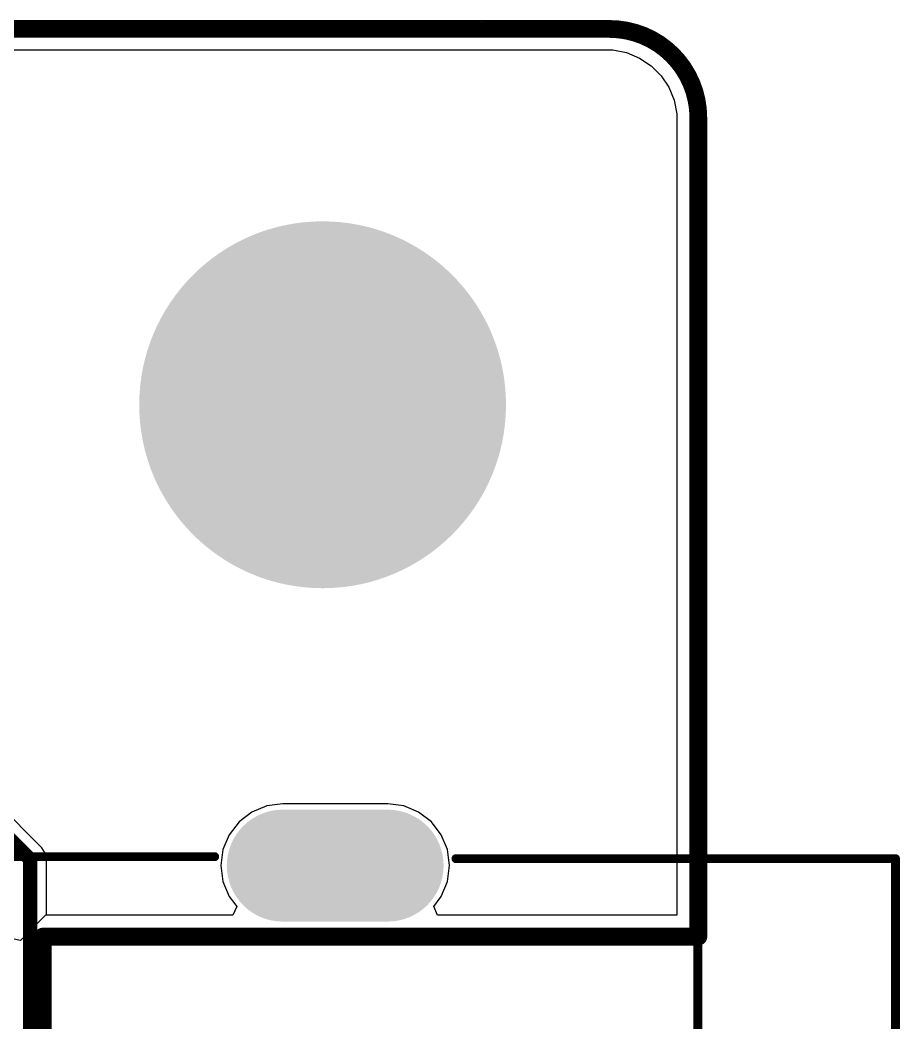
# Model space of a CAD drawing. Header units: inches. Extents: x -3 to 103, y 0 to 40.
# Drawn here: x 90.3 to 102.88, y 25.79 to 40.13 of the extents above; entities that cross this region are included whole.
import ezdxf

# ---------------------------------------------------------------- set-up
doc = ezdxf.new("R2010")
doc.units = ezdxf.units.IN
for name, color, linetype in [('Board Outline', 216, 'Continuous'), ('Bottom Layer', 5, 'Continuous'), ('Bottom Paste', 16, 'Continuous'), ('Bottom Solder', 6, 'Continuous'), ('Mechanical 13', 56, 'Continuous'), ('Multi-Layer', 9, 'Continuous'), ('Pad Holes', 156, 'Continuous'), ('Top Layer', 1, 'Continuous'), ('Top Overlay', 2, 'Continuous'), ('Top Paste', 8, 'Continuous'), ('Top Solder', 216, 'Continuous')]:
    doc.layers.add(name, color=color, linetype=linetype)

# ---------------------------------------------------------------- blocks, each defined once
blk = doc.blocks.new('RC01835_79')
at = {"layer": 'Bottom Layer'}
h = blk.add_hatch(color=5, dxfattribs=at)
edge = h.paths.add_edge_path()
edge.add_arc((-7.999996699999999, 3.0500066), 0.7499985, 180, 360)
edge.add_line((-7.249998199999999, 3.0500066), (-7.249998199999999, 4.550003599999999))
edge.add_arc((-7.999996699999999, 4.550003599999999), 0.7499985, 0, 180)
edge.add_line((-8.7499952, 4.550003599999999), (-8.7499952, 3.0500066))
at = {"layer": 'Bottom Solder'}
h = blk.add_hatch(color=6, dxfattribs=at)
edge = h.paths.add_edge_path()
edge.add_arc((-7.999996699999999, 3.0500066), 0.8000110999999999, 180, 360)
edge.add_line((-7.1999856, 3.0500066), (-7.1999856, 4.550003599999999))
edge.add_arc((-7.999996699999999, 4.550003599999999), 0.8000110999999999, 0, 180)
edge.add_line((-8.8000078, 4.550003599999999), (-8.8000078, 3.0500066))
at = {"layer": 'Multi-Layer'}
h = blk.add_hatch(color=9, dxfattribs=at)
edge = h.paths.add_edge_path()
edge.add_arc((-7.999996699999999, 3.0500066), 0.7499985, 180, 360)
edge.add_line((-7.249998199999999, 3.0500066), (-7.249998199999999, 4.550003599999999))
edge.add_arc((-7.999996699999999, 4.550003599999999), 0.7499985, 0, 180)
edge.add_line((-8.7499952, 4.550003599999999), (-8.7499952, 3.0500066))
at = {"layer": 'Pad Holes'}
h = blk.add_hatch(color=7, dxfattribs=at)
edge = h.paths.add_edge_path()
edge.add_arc((-7.999996699999999, 3.1000065), 0.499999, 180, 360)
edge.add_line((-7.4999977, 3.1000065), (-7.4999977, 4.5000037))
edge.add_arc((-7.999996699999999, 4.5000037), 0.499999, 0, 180)
edge.add_line((-8.4999957, 4.5000037), (-8.4999957, 3.1000065))
at = {"layer": 'Top Layer'}
h = blk.add_hatch(color=1, dxfattribs=at)
edge = h.paths.add_edge_path()
edge.add_arc((-7.999996699999999, 3.0500066), 0.7499985, 180, 360)
edge.add_line((-7.249998199999999, 3.0500066), (-7.249998199999999, 4.550003599999999))
edge.add_arc((-7.999996699999999, 4.550003599999999), 0.7499985, 0, 180)
edge.add_line((-8.7499952, 4.550003599999999), (-8.7499952, 3.0500066))
at = {"layer": 'Top Solder'}
h = blk.add_hatch(color=216, dxfattribs=at)
edge = h.paths.add_edge_path()
edge.add_arc((-7.999996699999999, 3.0500066), 0.8000110999999999, 180, 360)
edge.add_line((-7.1999856, 3.0500066), (-7.1999856, 4.550003599999999))
edge.add_arc((-7.999996699999999, 4.550003599999999), 0.8000110999999999, 0, 180)
edge.add_line((-8.8000078, 4.550003599999999), (-8.8000078, 3.0500066))
at = {"layer": 'Mechanical 13', "const_width": 0.11999976}
for points in [[(-6.9823203, 9.01020042), (-8.1279873, 9.01020042)], [(-6.9849873, -0.37990018), (-6.9849873, 9.01020042)], [(6.9823457, -0.3810127), (-6.98387478, -0.3810127)]]:
    blk.add_lwpolyline(points, dxfattribs=at)
at = {"layer": 'Mechanical 13', "const_width": 0.05999988}
for points in [[(-8.157987239999999, 9.01020042, 1), (-8.09798736, 9.01020042, 1)], [(-7.01498724, 9.01020042, 1), (-6.95498736, 9.01020042, 1)], [(-7.012320239999999, 9.01020042, 1), (-6.95232036, 9.01020042, 1)], [(-7.01498724, -0.37990018, 1), (-6.95498736, -0.37990018, 1)], [(-7.01387472, -0.3810127, 1), (-6.953874839999999, -0.3810127, 1)]]:
    blk.add_lwpolyline(points, format="xyb", close=True, dxfattribs=at)
at = {"layer": 'Top Overlay', "const_width": 0.127}
for points in [[(-8.0999965, 5.5260367), (-8.0999965, 11.8109873)], [(8.100021899999998, 11.8109873), (-8.0999965, 11.8109873)], [(8.1280127, 8.9836879), (-8.0999965, 8.9836879)], [(-8.128, -4.0386), (-8.1280127, 2.0772755)]]:
    blk.add_lwpolyline(points, dxfattribs=at)
at = {"layer": 'Top Overlay', "const_width": 0.0635}
for points in [[(-8.131746499999998, 11.8109873, 1), (-8.0682465, 11.8109873, 1)], [(-8.131746499999998, 11.8109873, 1), (-8.0682465, 11.8109873, 1)], [(-8.131746499999998, 8.9836879, 1), (-8.0682465, 8.9836879, 1)], [(-8.131746499999998, 5.5260367, 1), (-8.0682465, 5.5260367, 1)], [(-8.1597627, 2.0772755, 1), (-8.096262699999999, 2.0772755, 1)]]:
    blk.add_lwpolyline(points, format="xyb", close=True, dxfattribs=at)

msp = doc.modelspace()

# ---------------------------------------------------------------- hatches: boundary and pattern name
at = {"layer": 'Bottom Layer'}
h = msp.add_hatch(color=5, dxfattribs=at)
edge = h.paths.add_edge_path()
edge.add_arc((94.62807338, 34.62805622), 2.50000008, 0, 360)
at = {"layer": 'Bottom Paste'}
h = msp.add_hatch(color=16, dxfattribs=at)
edge = h.paths.add_edge_path()
edge.add_arc((94.62807338, 34.62805622), 2.62202168, 0, 360)
at = {"layer": 'Bottom Solder'}
h = msp.add_hatch(color=6, dxfattribs=at)
edge = h.paths.add_edge_path()
edge.add_arc((94.62807338, 34.62805622), 2.51500132, 0, 360)
at = {"layer": 'Multi-Layer'}
h = msp.add_hatch(color=9, dxfattribs=at)
edge = h.paths.add_edge_path()
edge.add_arc((94.62807338, 34.62805622), 2.50000008, 0, 360)
at = {"layer": 'Pad Holes'}
h = msp.add_hatch(color=7, dxfattribs=at)
edge = h.paths.add_edge_path()
edge.add_arc((94.62807338, 34.62805622), 1.49999954, 0, 360)
at = {"layer": 'Top Layer'}
h = msp.add_hatch(color=1, dxfattribs=at)
edge = h.paths.add_edge_path()
edge.add_arc((94.62807338, 34.62805622), 2.50000008, 0, 360)
at = {"layer": 'Top Paste'}
h = msp.add_hatch(color=8, dxfattribs=at)
edge = h.paths.add_edge_path()
edge.add_arc((94.62807338, 34.62805622), 2.62202168, 0, 360)
at = {"layer": 'Top Solder'}
h = msp.add_hatch(color=216, dxfattribs=at)
edge = h.paths.add_edge_path()
edge.add_arc((94.62807338, 34.62805622), 2.51500132, 0, 360)

# ---------------------------------------------------------------- linework, layer by layer
at = {"layer": 'Board Outline', "const_width": 0.254}
for points in [[(54.87383233999999, 40.00001398), (96.9610837, 40.00001398)], [(96.96110909999999, 40.00002413999999), (98.73002606, 40.00002413999999)], [(100.00003876, 27.0255873), (100.00003876, 38.73002414)], [(90.62718729999999, 27.0255873), (99.9918879, 27.0255873)], [(90.62718729999999, 13.0582543), (90.62718729999999, 27.0255873)], [(99.9918879, 27.0255873), (100.00003876, 27.0255873)]]:
    msp.add_lwpolyline(points, dxfattribs=at)
for points in [[(96.96109894, 40.00001906, -0.198912367379658), (96.9610837, 40.00001398)], [(96.96110909999999, 40.00002413999999, -0.198912367379658), (96.96109894, 40.00001906)], [(98.73002606, 40.00002413999999, -0.4142135623730951), (100.00002606, 38.73002414)]]:
    msp.add_lwpolyline(points, format="xyb", dxfattribs=at)
at = {"layer": 'Board Outline', "const_width": 0.127}
for points in [[(96.89758369999998, 40.00001398, 1), (97.0245837, 40.00001398, 1)], [(96.89758369999998, 40.00001398, 1), (97.0245837, 40.00001398, 1)], [(96.89759894, 40.00001906, 1), (97.02459893999999, 40.00001906, 1)], [(96.89759894, 40.00001906, 1), (97.02459893999999, 40.00001906, 1)], [(96.8976091, 40.00002413999999, 1), (97.02460909999999, 40.00002413999999, 1)], [(96.8976091, 40.00002413999999, 1), (97.02460909999999, 40.00002413999999, 1)], [(98.66652606, 40.00002413999999, 1), (98.79352605999999, 40.00002413999999, 1)], [(98.66652606, 40.00002413999999, 1), (98.79352605999999, 40.00002413999999, 1)], [(99.93652605999999, 38.73002414, 1), (100.06352606, 38.73002414, 1)], [(99.93653875999999, 38.73002414, 1), (100.06353876, 38.73002414, 1)], [(90.5636873, 27.0255873, 1), (90.6906873, 27.0255873, 1)], [(90.5636873, 27.0255873, 1), (90.6906873, 27.0255873, 1)], [(99.92838789999999, 27.0255873, 1), (100.0553879, 27.0255873, 1)], [(99.92838789999999, 27.0255873, 1), (100.0553879, 27.0255873, 1)], [(99.93653875999999, 27.0255873, 1), (100.06353876, 27.0255873, 1)], [(99.93653875999999, 27.0255873, 1), (100.06353876, 27.0255873, 1)]]:
    msp.add_lwpolyline(points, format="xyb", close=True, dxfattribs=at)
at = {"layer": 'Bottom Layer'}
for p, q in [((55.1688, 39.7002), (98.77906584, 39.7002)), ((98.77906584, 39.7002), (98.9753545, 39.66115512)), ((98.9753545, 39.66115512), (99.16025633999999, 39.58456649999999)), ((99.16025633999999, 39.58456649999999), (99.32666189999999, 39.473378)), ((99.32666189999999, 39.473378), (99.468178, 39.3318619)), ((99.468178, 39.3318619), (99.57936649999999, 39.16545634)), ((99.57936649999999, 39.16545634), (99.65595511999999, 38.9805545)), ((99.65595511999999, 38.9805545), (99.695, 38.78426584)), ((99.695, 38.78426584), (99.695, 38.6842)), ((99.695, 38.6842), (99.695, 27.3304)), ((93.82926369999998, 28.89502222), (93.61592402, 28.80665308)), ((94.05820659999999, 28.92516186), (93.82926369999998, 28.89502222)), ((95.5582036, 28.92516186), (94.05820659999999, 28.92516186)), ((95.78714649999999, 28.89502222), (95.5582036, 28.92516186)), ((96.00048618, 28.80665308), (95.78714649999999, 28.89502222)), ((93.61592402, 28.80665308), (93.43272397999999, 28.66607932)), ((96.18368622, 28.66607932), (96.00048618, 28.80665308)), ((93.43272397999999, 28.66607932), (93.29215022, 28.48287928)), ((96.32425998, 28.48287928), (96.18368622, 28.66607932)), ((93.29215022, 28.48287928), (93.20378108, 28.26953959999999)), ((96.41262911999999, 28.26953959999999), (96.32425998, 28.48287928)), ((93.20378108, 28.26953959999999), (93.17364144, 28.04059669999999)), ((96.44276875999999, 28.04059669999999), (96.41262911999999, 28.26953959999999)), ((93.17364144, 28.04059669999999), (93.20378108, 27.81165379999999)), ((96.41262911999999, 27.81165379999999), (96.44276875999999, 28.04059669999999)), ((93.20378108, 27.81165379999999), (93.29215022, 27.59831412)), ((96.32425998, 27.59831412), (96.41262911999999, 27.81165379999999)), ((93.29215022, 27.59831412), (93.40027547999999, 27.4574)), ((96.21613472, 27.4574), (96.32425998, 27.59831412)), ((93.40027547999999, 27.4574), (93.34478664, 27.3304)), ((96.27162356, 27.3304), (96.21613472, 27.4574)), ((90.6669891, 27.3304), (90.36037807999999, 27.02378898)), ((93.34478664, 27.3304), (90.6669891, 27.3304)), ((99.695, 27.3304), (96.27162356, 27.3304)), ((90.30718032, 26.97059884), (90.1919583, 26.99333438)), ((90.36037807999999, 27.02378898), (90.30718032, 26.97059884))]:
    msp.add_line(p, q, dxfattribs=at)
at = {"layer": 'Top Layer'}
for p, q in [((55.1688, 39.7002), (98.77906584, 39.7002)), ((98.77906584, 39.7002), (98.9753545, 39.66115512)), ((98.9753545, 39.66115512), (99.16025633999999, 39.58456649999999)), ((99.16025633999999, 39.58456649999999), (99.32666189999999, 39.473378)), ((99.32666189999999, 39.473378), (99.468178, 39.3318619)), ((99.468178, 39.3318619), (99.57936649999999, 39.16545634)), ((99.57936649999999, 39.16545634), (99.65595511999999, 38.9805545)), ((99.65595511999999, 38.9805545), (99.695, 38.78426584)), ((99.695, 38.78426584), (99.695, 38.6842)), ((99.695, 38.6842), (99.695, 27.3304)), ((90.61223432, 28.29487102), (88.56709235999999, 30.34001044)), ((93.82926369999998, 28.89502222), (93.61592402, 28.80665308)), ((94.05820659999999, 28.92516186), (93.82926369999998, 28.89502222)), ((95.5582036, 28.92516186), (94.05820659999999, 28.92516186)), ((95.78714649999999, 28.89502222), (95.5582036, 28.92516186)), ((96.00048618, 28.80665308), (95.78714649999999, 28.89502222)), ((93.61592402, 28.80665308), (93.43272397999999, 28.66607932)), ((96.18368622, 28.66607932), (96.00048618, 28.80665308)), ((93.43272397999999, 28.66607932), (93.29215022, 28.48287928)), ((96.32425998, 28.48287928), (96.18368622, 28.66607932)), ((93.29215022, 28.48287928), (93.20378108, 28.26953959999999)), ((96.41262911999999, 28.26953959999999), (96.32425998, 28.48287928)), ((90.66275746, 28.21925522), (90.61223432, 28.29487102)), ((93.20378108, 28.26953959999999), (93.17364144, 28.04059669999999)), ((96.44276875999999, 28.04059669999999), (96.41262911999999, 28.26953959999999)), ((90.68049936, 28.13006058), (90.66275746, 28.21925522)), ((90.68049936, 27.3304), (90.68049936, 28.13006058)), ((93.17364144, 28.04059669999999), (93.20378108, 27.81165379999999)), ((96.41262911999999, 27.81165379999999), (96.44276875999999, 28.04059669999999)), ((93.20378108, 27.81165379999999), (93.29215022, 27.59831412)), ((96.32425998, 27.59831412), (96.41262911999999, 27.81165379999999)), ((93.29215022, 27.59831412), (93.40027547999999, 27.4574)), ((96.21613472, 27.4574), (96.32425998, 27.59831412)), ((93.40027547999999, 27.4574), (93.34478664, 27.3304)), ((96.27162356, 27.3304), (96.21613472, 27.4574)), ((93.34478664, 27.3304), (90.68049936, 27.3304)), ((99.695, 27.3304), (96.27162356, 27.3304))]:
    msp.add_line(p, q, dxfattribs=at)
at = {"layer": 'Top Layer', "const_width": 0.2032}
for points in [[(88.40228192, 30.1752), (90.44742133999999, 28.13006058)], [(90.44742133999999, 16.30982514), (90.44742133999999, 28.13006058)]]:
    msp.add_lwpolyline(points, dxfattribs=at)
at = {"layer": 'Top Layer', "const_width": 0.1016}
msp.add_lwpolyline([(90.39662134, 28.13006058, 1), (90.49822134, 28.13006058, 1)], format="xyb", close=True, dxfattribs=at)
msp.add_lwpolyline([(90.39662134, 28.13006058, 1), (90.49822134, 28.13006058, 1)], format="xyb", close=True, dxfattribs=at)

# ---------------------------------------------------------------- block references
at = {"rotation": 270}
msp.add_blockref('RC01835_79', (91.0082, 20.0406), dxfattribs=at)

doc.saveas('drawing.dxf')
